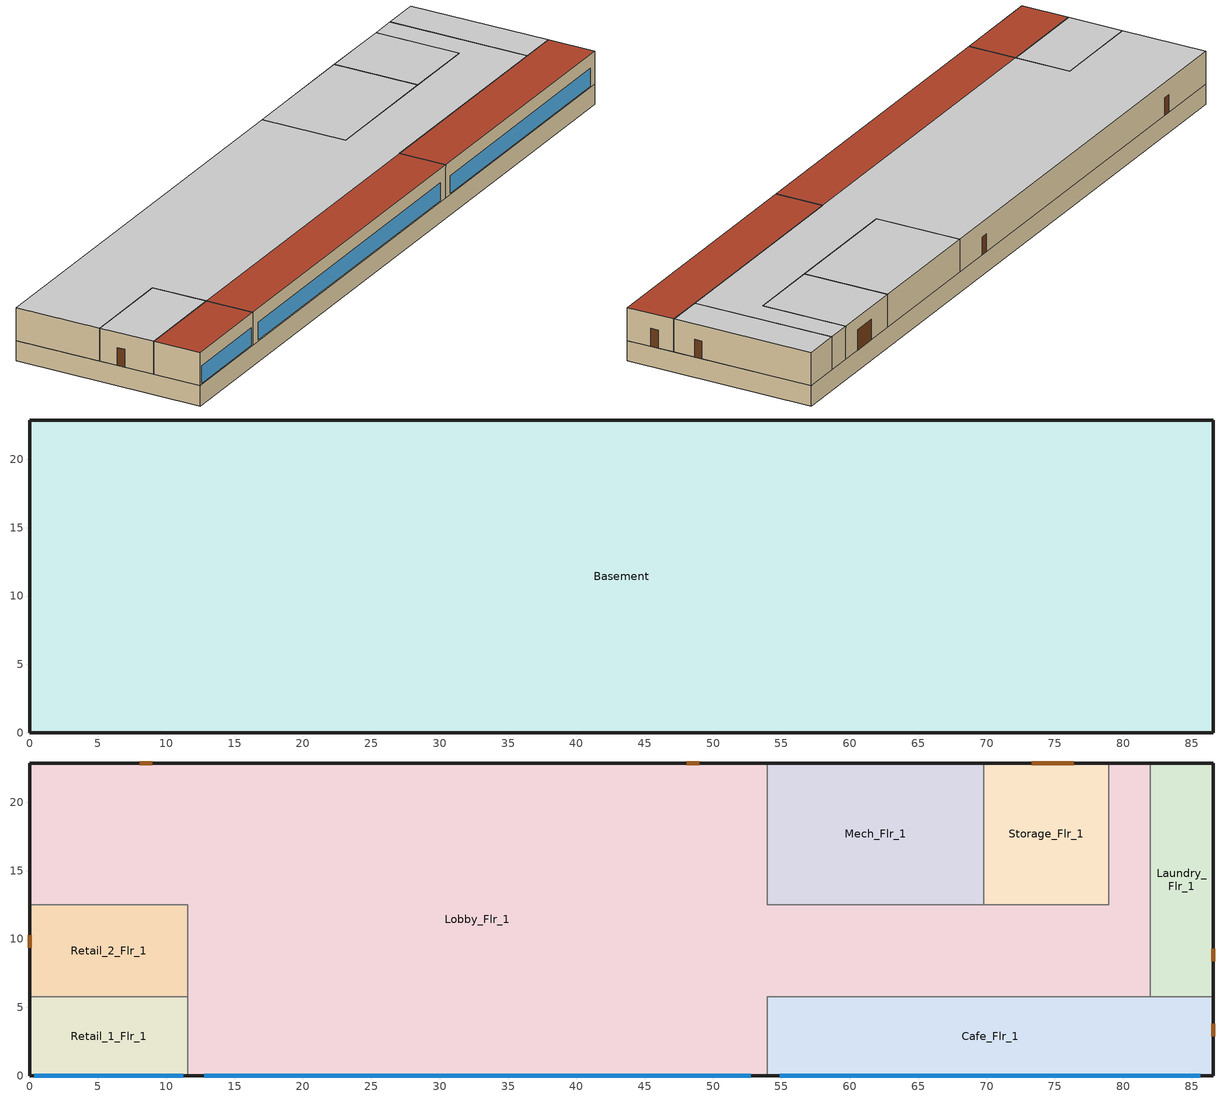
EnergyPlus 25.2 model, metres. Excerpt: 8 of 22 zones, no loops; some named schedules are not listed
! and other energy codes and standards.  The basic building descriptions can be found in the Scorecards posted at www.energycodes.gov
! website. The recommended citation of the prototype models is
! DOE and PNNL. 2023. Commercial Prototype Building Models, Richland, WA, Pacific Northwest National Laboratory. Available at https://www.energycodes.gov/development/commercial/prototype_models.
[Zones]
Basement
 floor adiabatic (basement_floor): 86.56,22.86 86.56,0 0,0 0,22.86 z-2.44
 wall ground (Basement_Wall_North_Cfactor): 86.56,22.86 0,22.86 z-2.44:0
 wall ground (Basement_Wall_East_Cfactor): 86.56,0 86.56,22.86 z-2.44:0
 wall ground (Basement_Wall_South_Cfactor): 0,0 86.56,0 z-2.44:0
 wall ground (Basement_Wall_West_Cfactor): 0,22.86 0,0 z-2.44:0
Retail_1_Flr_1
 floor to Basement (nonres_floor): 11.58,5.79 11.58,0 0,0 0,5.79 z0
 wall outside (nonres_ext_wall_grd): 0,5.79 0,0 11.58,0 z0:3.96
 wall to Retail_2_Flr_1 (int_wall): 11.58,5.79 0,5.79 z0:3.96
 wall to Lobby_Flr_1 (int_wall): 11.58,0 11.58,5.79 z0:3.96
 window (NonresWindow_U_0.248_SHGC_0.21): 0.33,0 11.25,0 z0.15:2.28
 roof outside (nonres_roof): 0,5.79 0,0 11.58,0 11.58,5.79 z3.96
Retail_2_Flr_1
 floor to Basement (nonres_floor): 11.58,12.5 11.58,5.79 0,5.79 0,12.5 z0
 wall outside (nonres_ext_wall_grd): 0,12.5 0,5.79 z0:3.96
 wall to Lobby_Flr_1 (int_wall): 11.58,5.79 11.58,12.5 0,12.5 z0:3.96
 door (Swinging Door_con): 0,10.28 0,9.37 z0:2.13
 ceiling adiabatic (nonres_floor_ceiling): 0,12.5 0,5.79 11.58,5.79 11.58,12.5 z3.96
Mech_Flr_1
 floor to Basement (nonres_floor): 69.8,22.86 69.8,12.5 53.95,12.5 53.95,22.86 z0
 wall outside (nonres_ext_wall_grd): 69.8,22.86 53.95,22.86 z0:3.96
 wall to Storage_Flr_1 (int_wall): 69.8,12.5 69.8,22.86 z0:3.96
 wall to Lobby_Flr_1 (int_wall): 53.95,22.86 53.95,12.5 69.8,12.5 z0:3.96
 ceiling adiabatic (nonres_floor_ceiling): 53.95,22.86 53.95,12.5 69.8,12.5 69.8,22.86 z3.96
Storage_Flr_1
 floor to Basement (nonres_floor): 78.94,22.86 78.94,12.5 69.8,12.5 69.8,22.86 z0
 wall outside (nonres_ext_wall_grd): 78.94,22.86 69.8,22.86 z0:3.96
 wall to Lobby_Flr_1 (int_wall): 69.8,12.5 78.94,12.5 78.94,22.86 z0:3.96
 door (Overhead Door_con): 76.37,22.86 73.32,22.86 z0:2.44
 ceiling adiabatic (nonres_floor_ceiling): 69.8,22.86 69.8,12.5 78.94,12.5 78.94,22.86 z3.96
Laundry_Flr_1
 floor to Basement (nonres_floor): 86.56,22.86 86.56,5.79 81.99,5.79 81.99,22.86 z0
 wall outside (nonres_ext_wall_grd): 86.56,5.79 86.56,22.86 81.99,22.86 z0:3.96
 wall to Cafe_Flr_1 (int_wall): 81.99,5.79 86.56,5.79 z0:3.96
 wall to Lobby_Flr_1 (int_wall): 81.99,22.86 81.99,5.79 z0:3.96
 door (Swinging Door_con): 86.56,8.36 86.56,9.28 z0:2.13
 ceiling adiabatic (nonres_floor_ceiling): 81.99,22.86 81.99,5.79 86.56,5.79 86.56,22.86 z3.96
Cafe_Flr_1
 floor to Basement (nonres_floor): 86.56,5.79 86.56,0 53.95,0 53.95,5.79 z0
 wall outside (nonres_ext_wall_grd): 53.95,0 86.56,0 86.56,5.79 z0:3.96
 wall to Lobby_Flr_1 (int_wall): 81.99,5.79 53.95,5.79 53.95,0 z0:3.96
 window (NonresWindow_U_0.248_SHGC_0.21): 54.88,0 85.63,0 z0.15:2.28
 door (Swinging Door_con): 86.56,2.9 86.56,3.81 z0:2.13
 roof outside (nonres_roof): 53.95,5.79 53.95,0 86.56,0 86.56,5.79 z3.96
Lobby_Flr_1
 floor to Basement (nonres_floor): 0,12.5 0,22.86 53.95,22.86 53.95,0 11.58,0 11.58,12.5 z0; 53.95,12.5 78.94,12.5 78.94,22.86 81.99,22.86 81.99,5.79 53.95,5.79 z0
 wall outside (nonres_ext_wall_grd): 53.95,22.86 0,22.86 0,12.5 / 81.99,22.86 78.94,22.86 / 11.58,0 53.95,0 z0:3.96
 window (NonresWindow_U_0.248_SHGC_0.21): 12.79,0 52.74,0 z0.15:2.28
 door (Swinging Door_con): 49,22.86 48.09,22.86 / 8.99,22.86 8.08,22.86 z0:2.13
 ceiling adiabatic (nonres_floor_ceiling): 0,12.5 11.58,12.5 11.58,5.79 81.99,5.79 81.99,22.86 78.94,22.86 78.94,12.5 53.95,12.5 53.95,22.86 0,22.86 z3.96
 roof outside (nonres_roof): 11.58,5.79 11.58,0 53.95,0 53.95,5.79 z3.96
[Building]
HotelLarge: North Axis {deg}=0; Terrain=City; Loads Convergence Tolerance Value {W}=0.04; Temperature Convergence Tolerance Value {deltaC}=0.2; Solar Distribution=FullInteriorAndExterior; Maximum Number of Warmup Days=50; Minimum Number of Warmup Days=6
[Site:Location]
Site:Location=Albuquerque.Intl.Sunport_NM_USA WMO=723650; Latitude {N+ S-}=35.04; Longitude {W- E+}=-106.62; Time Zone Relative to GMT {GMT+/-}=-7; Elevation {m}=1620
[SizingPeriod:DesignDay] Day of Month=21; Dry-Bulb Temperature Range Modifier Type=DefaultMultipliers; Humidity Condition Type=Wetbulb; Barometric Pressure {Pa}=83318; Rain {Yes/No}=No; Snow on ground {Yes/No}=No; Daylight Savings Time Indicator=No
Name | Month | Day Type | Maximum Dry-Bulb Temperature {C} | Daily Dry-Bulb Temperature Range {C} | Wetbulb at Maximum Dry-Bulb {C} | Wind Speed {m/s} design conditions vs. traditional 6.71 m/s (15 mph) | Wind Direction {Degrees; N=0, S=180} | Solar Model Indicator | Clearness {0.0 to 1.1} | Wind Speed {m/s} design conditions vs. traditional 3.35 m/s (7mph) | ASHRAE Clear Sky Optical Depth for Beam Irradiance (taub) | ASHRAE Clear Sky Optical Depth for Diffuse Irradiance (taud)
Albuquerque.Intl.Sunport_NM_USA Ann Htg 99.6% Condns DB | 12 | WinterDesignDay | -7.9 | 0 | -7.9 | 3.2 | 0 | ASHRAEClearSky | 0
Albuquerque.Intl.Sunport_NM_USA Ann Clg .4% Condns DB=>MWB | 7 | SummerDesignDay | 35.1 | 13.5 | 15.7 |  | 220 | ASHRAETau |  | 4.4 | 0.463 | 1.887
[Site:WaterMainsTemperature]
Calculation Method=Correlation; Annual average outdoor air temperature {C}=13.6333; Maximum difference in monthly average outdoor air temperatures {C}=23.5
[Site:GroundTemperature:FCfactorMethod]
January Ground Temperature {C}=13.7; February Ground Temperature {C}=7; March Ground Temperature {C}=2.1; April Ground Temperature {C}=2.6; May Ground Temperature {C}=4.3; June Ground Temperature {C}=8.8; July Ground Temperature {C}=13.9; August Ground Temperature {C}=17.8; September Ground Temperature {C}=23.2; October Ground Temperature {C}=25.6; November Ground Temperature {C}=24.1; December Ground Temperature {C}=20.5
[Material:NoMass]
Opaque Door panel_con: MediumRough, 0.475973, 0.9, 0.7, 0.7
Overhead Door_con Panel: MediumRough, 0.568097, 0.9, 0.7, 0.7
CP02 CARPET PAD: VeryRough, 0.21648, 0.9, 0.7, 0.8
Nonres_Roof_Insulation: MediumSmooth, 5.30668, 0.9, 0.7, 0.7
Nonres_Exterior_Wall_Insulation_grd: MediumSmooth, 1.15784, 0.9, 0.7, 0.7
Nonres_Floor_Insulation: MediumSmooth, 4.13066, 0.9, 0.7, 0.7
[Construction]
Swinging Door_con: Opaque Door panel_con
Overhead Door_con: Overhead Door_con Panel
InteriorFurnishings: Std Wood 6inch
int_wall: G01 13mm gypsum board, G01 13mm gypsum board
nonres_roof: F13 Built-up roofing, Nonres_Roof_Insulation, F08 Metal surface
nonres_ext_wall_grd: 200mm Normalweight concrete wall, Nonres_Exterior_Wall_Insulation_grd, G01 13mm gypsum board
nonres_floor: Nonres_Floor_Insulation, 100mm Normalweight concrete floor, CP02 CARPET PAD
nonres_floor_ceiling: CP02 CARPET PAD, 100mm Normalweight concrete floor, Nonres_Floor_Insulation
basement_floor: M10 200mm concrete block basement wall, CP02 CARPET PAD
NonresWindow_U_0.248_SHGC_0.21: Glazing Layer
[Material]
Name | Roughness | Thickness {m} | Conductivity {W/m-K} | Density {kg/m3} | Specific Heat {J/kg-K} | Thermal Absorptance | Solar Absorptance | Visible Absorptance | Absorptance:Thermal | Absorptance:Solar | Absorptance:Visible
Std Wood 6inch | MediumSmooth | 0.15 | 0.12 | 540 | 1210 | 0.9 | 0.7 | 0.7
F08 Metal surface | Smooth | 0.0008 | 45.28 | 7824 | 500
F13 Built-up roofing | Rough | 0.0095 | 0.16 | 1120 | 1460 |  |  |  | 0.9 | 0.77
G01 13mm gypsum board | Smooth | 0.0127 | 0.16 | 800 | 1090 |  |  |  | 0.9 | 0.7 | 0.5
200mm Normalweight concrete wall | MediumRough | 0.2032 | 2.31 | 2322 | 832
100mm Normalweight concrete floor | MediumRough | 0.1016 | 2.31 | 2322 | 832
M10 200mm concrete block basement wall | MediumRough | 0.2032 | 1.326 | 1842 | 912
[WindowMaterial:SimpleGlazingSystem]
Glazing Layer: U-Factor {W/m2-K}=1.40821; Solar Heat Gain Coefficient=0.21; Visible Transmittance=0.29
[Construction:CfactorUndergroundWall] C-Factor {W/m2-K}=0.675682; Height {m}=2.439
Basement_Wall_North_Cfactor; Basement_Wall_East_Cfactor; Basement_Wall_South_Cfactor; Basement_Wall_West_Cfactor
[Generator:PVWatts]
PV_module: PVWatts Version=5; DC System Capacity {W}=41465.2; Module Type=Premium; Array Type=FixedOpenRack; System Losses=0.113; Array Geometry Type=TiltAzimuth; Tilt Angle {deg}=0; Azimuth Angle {deg}=180
[ElectricLoadCenter:Generators]
PV_Generator: Generator 1=PV_module; Generator 1 Rated Electric Power Output {W}=41465.2; Generator 1 Availability Schedule=PV_SCH
[ElectricLoadCenter:Inverter:PVWatts]
PV_Inverter: DC to AC Size Ratio=1.2; Inverter Efficiency=0.96
[ElectricLoadCenter:Distribution]
Generator: Generator List=PV_Generator; Generator Operation Scheme Type=Baseload; Electrical Buss Type=DirectCurrentWithInverter; Inverter=PV_Inverter
[Zone] Type=1; Multiplier=1; Ceiling Height {m}=-9999; Floor Area {m2}=autocalculate; Part of Total Floor Area=Yes
Name | Volume {m3}
Basement | 4826.41
Retail_1_Flr_1 | 265.7636
Retail_2_Flr_1 | 307.7552
Mech_Flr_1 | 650.7972
Storage_Flr_1 | 375.4741
Laundry_Flr_1 | 309.2236
Cafe_Flr_1 | 748.3463
Lobby_Flr_1 | 5183.56
[InternalMass] Construction=InteriorFurnishings
Name | Zone or ZoneList | Surface Area {m2}
Basement_InternalMass_1 | Basement | 3957.66
Retail_1_Flr_1_InternalMass_1 | Retail_1_Flr_1 | 134.1427
Retail_2_Flr_1_InternalMass_1 | Retail_2_Flr_1 | 155.3378
Mech_Flr_1_InternalMass_1 | Mech_Flr_1 | 328.4864
Storage_Flr_1_InternalMass_1 | Storage_Flr_1 | 189.5185
Laundry_Flr_1_InternalMass_1 | Laundry_Flr_1 | 156.0789
Cafe_Flr_1_InternalMass_1 | Cafe_Flr_1 | 377.7238
Lobby_Flr_1_InternalMass_1 | Lobby_Flr_1 | 2616.37
[People] Number of People Schedule=BLDG_OCC_SCH; Number of People Calculation Method=People; Fraction Radiant=0.3; Sensible Heat Fraction=AUTOCALCULATE; Activity Level Schedule=ACTIVITY_SCH; Enable ASHRAE 55 Comfort Warnings=No; Mean Radiant Temperature Calculation Type=EnclosureAveraged; Work Efficiency Schedule=WORK_EFF_SCH; Clothing Insulation Calculation Method=ClothingInsulationSchedule; Clothing Insulation Schedule=CLOTHING_SCH; Air Velocity Schedule=AIR_VELO_SCH; Thermal Comfort Model 1 Type=FANGER
Name | Zone or ZoneList or Space or SpaceList | Number of People
Basement People | Basement | 106.499
Retail_1_Flr_1 People | Retail_1_Flr_1 | 10.829
Retail_2_Flr_1 People | Retail_2_Flr_1 | 12.54
Laundry_Flr_1 People | Laundry_Flr_1 | 8.4
Cafe_Flr_1 People | Cafe_Flr_1 | 142.3
Lobby_Flr_1 People | Lobby_Flr_1 | 422.435
STORAGE_FLR_1 People | STORAGE_FLR_1 | 2.04
MECH_FLR_1 People | MECH_FLR_1 | 2.652
[Lights] Design Level Calculation Method=Watts/Area; Return Air Fraction=0; Fraction Radiant=0.7; Fraction Visible=0.2; Fraction Replaceable=1; Return Air Fraction Calculated from Plenum Temperature=No
Name | Zone or ZoneList or Space or SpaceList | Schedule | Watts per Zone Floor Area {W/m2}
Basement_Lights | Basement | ltg_sch_basement | 6.20374
Retail_1_Flr_1_Lights | Retail_1_Flr_1 | ltg_sch_retail | 7.55566
Retail_2_Flr_1_Lights | Retail_2_Flr_1 | ltg_sch_retail | 7.55566
Mech_Flr_1_Lights | Mech_Flr_1 | ltg_sch_mechanic | 7.26025
Storage_Flr_1_Lights | Storage_Flr_1 | ltg_sch_storage | 3.779423
Laundry_Flr_1_Lights | Laundry_Flr_1 | ltg_sch_laundry | 5.21511
Cafe_Flr_1_Lights | Cafe_Flr_1 | ltg_sch_dining | 7.771532
Lobby_Flr_1_Lights | Lobby_Flr_1 | ltg_sch_lobby | 8.180564
[ElectricEquipment] Design Level Calculation Method=EquipmentLevel; Fraction Latent=0; Fraction Radiant=0.5; Fraction Lost=0
Name | Zone or ZoneList or Space or SpaceList | Schedule | Design Level {W}
Basement_MiscPlug_Equip | Basement | BASEMENT_EQUIP_SCH | 10646.1
Retail_1_Flr_1_MiscPlug_Equip | Retail_1_Flr_1 | BLDG_EQUIP_SCH | 721.6879
Retail_2_Flr_1_MiscPlug_Equip | Retail_2_Flr_1 | BLDG_EQUIP_SCH | 835.7173
Mech_Flr_1_MiscPlug_Equip | Mech_Flr_1 | BLDG_EQUIP_SCH | 883.6283
Storage_Flr_1_MiscPlug_Equip | Storage_Flr_1 | BLDG_EQUIP_SCH | 254.9024
Laundry_Flr_1_MiscPlug_Equip | Laundry_Flr_1 | BLDG_EQUIP_SCH | 4813.47
Cafe_Flr_1_MiscPlug_Equip | Cafe_Flr_1 | BLDG_EQUIP_SCH | 1016.08
Lobby_Flr_1_MiscPlug_Equip | Lobby_Flr_1 | BLDG_EQUIP_SCH | 10557.1
[Exterior:FuelEquipment] Fuel Use Type=Electricity
Name | Schedule | Design Level {W}
Elevators | BLDG_ELEVATORS | 44860.63
Elevators_Lights_Fan | ELEV_LIGHT_FAN_SCH_ADD_DF | 315.94
[GasEquipment]
Laundry_Flr_1_MiscGas_Equip: Zone or ZoneList or Space or SpaceList=Laundry_Flr_1; Schedule=BLDG_EQUIP_SCH; Design Level Calculation Method=EquipmentLevel; Design Level {W}=41817.4; Fraction Latent=0; Fraction Radiant=0.5; Fraction Lost=0
[ZoneInfiltration:DesignFlowRate] Schedule=INFIL_QUARTER_ON_SCH; Design Flow Rate Calculation Method=Flow/ExteriorWallArea; Flow per Exterior Surface Area {m3/s-m2}=0.000569572; Constant Term Coefficient=1; Temperature Term Coefficient=0; Velocity Term Coefficient=0; Velocity Squared Term Coefficient=0
Name | Zone or ZoneList
Retail_1_Flr_1_Infiltration | Retail_1_Flr_1
Retail_2_Flr_1_Infiltration | Retail_2_Flr_1
Mech_Flr_1_Infiltration | Mech_Flr_1
Storage_Flr_1_Infiltration | Storage_Flr_1
Laundry_Flr_1_Infiltration | Laundry_Flr_1
Cafe_Flr_1_Infiltration | Cafe_Flr_1
Lobby_Flr_1_Infiltration | Lobby_Flr_1
[Exterior:Lights]
Exterior Facade Lighting: Schedule=Exterior_Lgt_ALWAYS_ON; Design Level {W}=9571.94; Control Option=AstronomicalClock
[WaterHeater:Mixed]
SWH Laundry G Water Heater: Tank Volume {m3}=1.13562; Setpoint Temperature Schedule=Laundry Setpoint Temp Schedule; Deadband Temperature Difference {deltaC}=2; Maximum Temperature Limit {C}=82.2222; Heater Control Type=Cycle; Heater Maximum Capacity {W}=163316; Heater Minimum Capacity {W}=0; Heater Fuel Type=NaturalGas; Heater Thermal Efficiency=0.95; Off Cycle Parasitic Fuel Type=NaturalGas; Off Cycle Parasitic Heat Fraction to Tank=0; Ambient Temperature Indicator=Zone; Ambient Temperature Zone=BASEMENT; Off Cycle Loss Coefficient to Ambient Temperature {W/K}=11.2541; On Cycle Loss Coefficient to Ambient Temperature {W/K}=11.2541; Peak Use Flow Rate {m3/s}=0.000516; Use Flow Rate Fraction Schedule=LAUNDRY_SWH_SCH
[HVACTemplate:System:VRF]
VRF_System_1: Gross Rated Total Cooling Capacity {W} (N1)=Autosize; Gross Rated Cooling COP {W/W} (N2)=3.5; Minimum Outdoor Temperature in Cooling Mode {C} (N3)=-5; Maximum Outdoor Temperature in Cooling Mode {C} (N4)=43; Gross Rated Heating Capacity {W} (N5)=Autosize; Rated Heating Capacity Sizing Ratio (N6)=1; Gross Rated Heating COP {W/W} (N7)=4; Minimum Outdoor Temperature in Heating Mode {C} (N8)=-20; Maximum Outdoor Temperature in Heating Mode {C} (N9)=15; Minimum Heat Pump Part-Load Ratio (N10)=0.15; Zone Name for Master Thermostat Location (A3)=Basement; Master Thermostat Priority Control Type (A4)=ZonePriority; Heat Pump Waste Heat Recovery (A6)=No; Equivalent Piping Length for Cooling {m} (N11)=30; Vertical Height for Piping Correction {m} (N12)=10; Equivalent Piping Length for Heating {m} (N13)=30; Crankcase Heater Power per Compressor {W} (N14)=15; Number of Compressors (N15)=2; Ratio of Compressor Size to Total Capacity (N16)=0.5; Max Outdoor Dry-bulb Temp for Crankcase Heater {C} (N17)=5; Defrost Strategy (A7)=ReverseCycle; Defrost Control (A8)=OnDemand; Defrost Time Period Fraction (N18)=0.058333; Resistive Defrost Heater Capacity {W} (N19)=Autosize; Max Outdoor Dry-bulb Temp for Defrost {C} (N20)=5; Condenser Type (A9)=AirCooled; Evaporative Condenser Effectiveness (N22)=0.9; Evaporative Condenser Air Flow Rate {m3/s} (N23)=Autosize; Evaporative Condenser Pump Power {W} (N24)=Autosize; Basin Heater Capacity {W/K} (N25)=0.5; Basin Heater Setpoint Temperature {C} (N26)=2; Fuel Type (A11)=Electricity
[HVACTemplate:Zone:VRF] Template VRF System Name (A2)=VRF_System_1; Rated Total Heating Capacity Sizing Ratio (N3)=1; Cooling Supply Air Flow Rate (N4)=Autosize; No Cooling Supply Air Flow Rate (N5)=Autosize; Heating Supply Air Flow Rate (N6)=Autosize; No Heating Supply Air Flow Rate (N7)=Autosize; Cooling Outdoor Air Flow Rate (N8)=Autosize; Heating Outdoor Air Flow Rate (N9)=Autosize; No Load Outdoor Air Flow Rate (N10)=Autosize; Supply Air Fan Placement (A9)=DrawThrough; Supply Fan Total Efficiency (N14)=0.7; Supply Fan Delta Pressure (N15)=300; Supply Fan Motor Efficiency (N16)=0.9; Cooling Coil Type (A10)=VariableRefrigerantFlowDX; Cooling Coil Gross Rated Total Capacity (N17)=Autosize; Cooling Coil Gross Rated Sensible Heat Ratio (N18)=Autosize; Heat Pump Heating Coil Type (A12)=VariableRefrigerantFlowDX; Heat Pump Heating Coil Gross Rated Capacity (N19)=Autosize; Zone Terminal Unit On Parasitic Electric Energy Use (N20)=30; Zone Terminal Unit Off Parasitic Electric Energy Use (N21)=20; Zone Cooling Design Supply Air Temperature Input Method (A15)=SupplyAirTemperature; Zone Cooling Design Supply Air Temperature (N22)=12.8; Zone Heating Design Supply Air Temperature Input Method (A16)=SupplyAirTemperature; Zone Heating Design Supply Air Temperature (N24)=50
Name | Template Thermostat Name (A3)
Basement | Thermostat_Basement
Retail_1_Flr_1 | Thermostat_Retail_1_Flr_1
Retail_2_Flr_1 | Thermostat_Retail_2_Flr_1
Storage_Flr_1 | Thermostat_Storage_Flr_1
Laundry_Flr_1 | Thermostat_Laundry_Flr_1
Cafe_Flr_1 | Thermostat_Cafe_Flr_1
Lobby_Flr_1 | Thermostat_Lobby_Flr_1
[HVACTemplate:Thermostat] Constant Heating Setpoint {C}=20
Name | Constant Cooling Setpoint {C}
Thermostat_Basement; Thermostat_Cafe_Flr_1; Thermostat_Room_3_Mult9_Flr_6; Thermostat_Dining_Flr_6 | 24
Thermostat_Retail_1_Flr_1; Thermostat_Retail_2_Flr_1; Thermostat_Storage_Flr_1; Thermostat_Laundry_Flr_1; Thermostat_Lobby_Flr_1; Thermostat_Room_1_Flr_3; Thermostat_Room_2_Flr_3; Thermostat_Room_3_Mult19_Flr_3; Thermostat_Room_4_Mult19_Flr_3; Thermostat_Room_5_Flr_3; Thermostat_Room_6_Flr_3; Thermostat_Corridor_Flr_3; Thermostat_Room_1_Flr_6; Thermostat_Room_2_Flr_6; Thermostat_Banquet_Flr_6; Thermostat_Kitchen_Flr_6; Thermostat_Corridor_Flr_6 | 23.8
[SCHEDULE:COMPACT]
ltg_sch_basement: Through: 12/31, For: SummerDesignDay, Until: 24:00, 1, For: WinterDesignDay, Until: 24:00, 0, For: Weekdays, Until: 1:00, 0.145035, Until: 2:00, 0.108781, Until: 5:00, 0.0725174, Until: 6:00, 0.145035, Until: 7:00, 0.29007, Until: 8:00, 0.362587, Until: 10:00, 0.29007, Until: 18:00, 0.181298, Until: 19:00, 0.435104, Until: 20:00, 0.580149, Until: 21:00, 0.652666, Until: 22:00, 0.580149, Until: 23:00, 0.435104, Until: 24:00, 0.217552, For: Saturday, Until: 2:00, 0.145035, Until: 6:00, 0.0725174, Until: 8:00, 0.217552, Until: 10:00, 0.29007, Until: 11:00, 0.217552, Until: 18:00, 0.181298, Until: 19:00, 0.435104, Until: 22:00, 0.507632, Until: 23:00, 0.435104, Until: 24:00, 0.217552, For: AllOtherDays, Until: 2:00, 0.217552, Until: 6:00, 0.145035, Until: 7:00, 0.217552, Until: 9:00, 0.29007, Until: 13:00, 0.217552, Until: 18:00, 0.145035, Until: 19:00, 0.362587, Until: 20:00, 0.507632, Until: 21:00, 0.580149, Until: 22:00, 0.435104, Until: 23:00, 0.362587, Until: 24:00, 0.217552
ltg_sch_retail: Through: 12/31, For: SummerDesignDay, Until: 24:00, 1, For: WinterDesignDay, Until: 24:00, 0, For: Weekdays, Until: 1:00, 0.158999, Until: 2:00, 0.11925, Until: 5:00, 0.0794997, Until: 6:00, 0.158999, Until: 7:00, 0.317999, Until: 8:00, 0.397498, Until: 10:00, 0.317999, Until: 18:00, 0.198749, Until: 19:00, 0.476998, Until: 20:00, 0.635998, Until: 21:00, 0.715497, Until: 22:00, 0.635998, Until: 23:00, 0.476998, Until: 24:00, 0.238499, For: Saturday, Until: 2:00, 0.158999, Until: 6:00, 0.0794997, Until: 8:00, 0.238499, Until: 10:00, 0.317999, Until: 11:00, 0.238499, Until: 18:00, 0.198749, Until: 19:00, 0.476998, Until: 22:00, 0.556498, Until: 23:00, 0.476998, Until: 24:00, 0.238499, For: AllOtherDays, Until: 2:00, 0.238499, Until: 6:00, 0.158999, Until: 7:00, 0.238499, Until: 9:00, 0.317999, Until: 13:00, 0.238499, Until: 18:00, 0.158999, Until: 19:00, 0.397498, Until: 20:00, 0.556498, Until: 21:00, 0.635998, Until: 22:00, 0.476998, Until: 23:00, 0.397498, Until: 24:00, 0.238499
[Schedule:Compact]
BLDG_OCC_SCH: Through: 12/31, For: Weekdays, Until: 06:00, 0.9, Until: 07:00, 0.7, Until: 09:00, 0.4, Until: 15:00, 0.2, Until: 16:00, 0.3, Until: 19:00, 0.5, Until: 21:00, 0.7, Until: 22:00, 0.8, Until: 24:00, 0.9, For: SummerDesignDay, Until: 24:00, 1, For: Saturday, Until: 06:00, 0.9, Until: 07:00, 0.7, Until: 09:00, 0.5, Until: 17:00, 0.3, Until: 18:00, 0.5, Until: 21:00, 0.6, Until: 24:00, 0.7, For: WinterDesignDay, Until: 24:00, 0, For: Sunday Holidays AllOtherDays, Until: 08:00, 0.7, Until: 11:00, 0.5, Until: 13:00, 0.3, Until: 16:00, 0.2, Until: 17:00, 0.3, Until: 19:00, 0.4, Until: 21:00, 0.6, Until: 24:00, 0.8
ACTIVITY_SCH: Through: 12/31, For: AllDays, Until: 24:00, 120
WORK_EFF_SCH: Through: 12/31, For: AllDays, Until: 24:00, 0
AIR_VELO_SCH: Through: 12/31, For: AllDays, Until: 24:00, 0.2
CLOTHING_SCH: Through: 04/30, For: AllDays, Until: 24:00, 1, Through: 09/30, For: AllDays, Until: 24:00, 0.5, Through: 12/31, For: AllDays, Until: 24:00, 1
